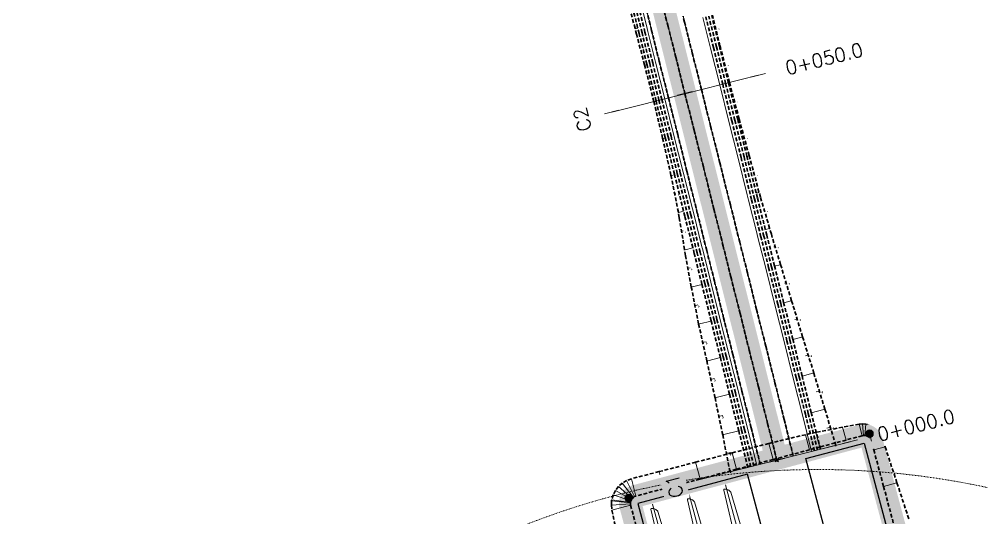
# Model space of a CAD drawing. Header units: metres. Extents: x 544752 to 548977, y 1840603 to 1844608.
# Drawn here: x 547976.1 to 548103.5, y 1840851.2 to 1840917.2 of the extents above; entities that cross this region are included whole.
import ezdxf

# ---------------------------------------------------------------- set-up
doc = ezdxf.new("R2010")
doc.units = ezdxf.units.M
doc.header["$MEASUREMENT"] = 0
for name, pattern in [('ACAD_ISO02W100', [15, 12, -3]), ('Anordnung Grundriss$0$GESTRICHELT', [0.75, 0.5, -0.25]), ('HIDDEN', [0.375, 0.25, -0.125])]:
    doc.linetypes.add(name, pattern=pattern)
doc.layers.add('C-ROAD', color=7, linetype='Continuous')
for name, color, linetype, lineweight in [('C-ROAD-CORR', 5, 'Continuous', 0), ('C-ROAD-MARK', 212, 'Continuous', 0), ('C-ROAD-SAMP', 150, 'HIDDEN', 0), ('C-ROAD-SAMP-TEXT', 11, 'Continuous', 0), ('C-ROAD-STAN', 11, 'Continuous', 0), ('C-TOPO-FEAT', 94, 'Continuous', 5), ('Line5', 5, 'Continuous', 13), ('Line7', 7, 'Continuous', 20), ('Đường', 5, 'ACAD_ISO02W100', 5)]:
    doc.layers.add(name, color=color, linetype=linetype, lineweight=lineweight)

# ---------------------------------------------------------------- blocks, each defined once
blk = doc.blocks.new('TB')
at = {"layer": 'Defpoints', "color": 5, "linetype": 'Anordnung Grundriss$0$GESTRICHELT', "lineweight": 5, "ltscale": 0.2}
blk.add_circle((-0.4, 0), 105.73, dxfattribs=at)
blk = doc.blocks.new('FREFEWRFERWF')
at = {"layer": 'Line5', "color": 5}
for p, q in [((-12.76, -0.82), (-14.44, 70.21)), ((-7.21, -0.68), (-8.89, 70.34)), ((-1.67, -0.55), (-3.35, 70.47)), ((-14.24, 0.57), (-11.33, 0.64)), ((-8.7, 0.7), (-5.79, 0.77)), ((-3.36, -0.08), (0, 0)), ((-3.16, 0.83), (-0.25, 0.9)), ((-14.45, -0.34), (-11.09, -0.26)), ((-8.91, -0.21), (-5.54, -0.13))]:
    blk.add_line(p, q, dxfattribs=at)
at = {"layer": 'Line5', "color": 5, "flags": 128}
for points in [[(-14.86, 69.09), (-14.81, 69.18), (-14.74, 69.28), (-14.67, 69.36), (-14.59, 69.44), (-14.5, 69.5), (-14.4, 69.56), (-14.3, 69.61), (-14.19, 69.65), (-14.08, 69.68)], [(-14.08, 69.68), (-14.07, 69.68), (-14.05, 69.68), (-14.03, 69.67), (-14.02, 69.67), (-14, 69.65), (-13.99, 69.64), (-13.98, 69.63), (-13.98, 69.61), (-13.98, 69.59)], [(-13.98, 69.59), (-13.51, 61.84), (-13.08, 54.08), (-12.69, 46.32), (-12.33, 38.56), (-12.01, 30.8), (-11.73, 23.04), (-11.48, 15.27), (-11.26, 7.5), (-11.09, -0.26)], [(-9.32, 69.22), (-9.27, 69.32), (-9.2, 69.41), (-9.13, 69.49), (-9.04, 69.57), (-8.95, 69.64), (-8.86, 69.69), (-8.76, 69.74), (-8.65, 69.78), (-8.54, 69.81)], [(-8.54, 69.81), (-8.52, 69.81), (-8.51, 69.81), (-8.49, 69.8), (-8.47, 69.8), (-8.46, 69.79), (-8.45, 69.77), (-8.44, 69.76), (-8.44, 69.74), (-8.43, 69.72)], [(-8.43, 69.72), (-7.97, 61.97), (-7.54, 54.21), (-7.15, 46.45), (-6.79, 38.69), (-6.47, 30.93), (-6.18, 23.17), (-5.93, 15.4), (-5.72, 7.64), (-5.54, -0.13)], [(-3.78, 69.35), (-3.72, 69.45), (-3.66, 69.54), (-3.58, 69.62), (-3.5, 69.7), (-3.41, 69.77), (-3.31, 69.83), (-3.21, 69.87), (-3.11, 69.91), (-3, 69.94)], [(-3, 69.94), (-2.98, 69.94), (-2.96, 69.94), (-2.95, 69.94), (-2.93, 69.93), (-2.92, 69.92), (-2.91, 69.9), (-2.9, 69.89), (-2.89, 69.87), (-2.89, 69.86)], [(-2.89, 69.86), (-2.43, 62.1), (-2, 54.34), (-1.6, 46.58), (-1.25, 38.82), (-0.93, 31.06), (-0.64, 23.3), (-0.39, 15.53), (-0.18, 7.77), (0, 0)], [(-14.87, 69.05), (-14.9, 62.45), (-14.95, 55.86), (-15.03, 49.26), (-15.12, 42.67), (-15.24, 36.07), (-15.39, 29.48), (-15.56, 22.88), (-15.75, 16.29), (-15.96, 9.7)], [(-14.87, 69.05), (-14.87, 69.05), (-14.87, 69.06), (-14.87, 69.06), (-14.87, 69.07), (-14.87, 69.07), (-14.87, 69.07), (-14.87, 69.08), (-14.87, 69.08), (-14.86, 69.09)], [(-9.33, 69.18), (-9.36, 62.58), (-9.41, 55.99), (-9.48, 49.39), (-9.58, 42.8), (-9.7, 36.2), (-9.85, 29.61), (-10.01, 23.01), (-10.2, 16.42), (-10.42, 9.83)], [(-9.33, 69.18), (-9.33, 69.18), (-9.33, 69.19), (-9.33, 69.19), (-9.33, 69.2), (-9.33, 69.2), (-9.33, 69.21), (-9.33, 69.21), (-9.32, 69.21), (-9.32, 69.22)], [(-3.79, 69.31), (-3.82, 62.71), (-3.87, 56.12), (-3.94, 49.52), (-4.04, 42.93), (-4.16, 36.33), (-4.3, 29.74), (-4.47, 23.14), (-4.66, 16.55), (-4.87, 9.96)], [(-3.79, 69.31), (-3.79, 69.31), (-3.79, 69.32), (-3.79, 69.32), (-3.79, 69.33), (-3.78, 69.33), (-3.78, 69.34), (-3.78, 69.34), (-3.78, 69.35), (-3.78, 69.35)], [(-15.94, 9.55), (-15.95, 9.57), (-15.95, 9.59), (-15.95, 9.6), (-15.96, 9.62), (-15.96, 9.63), (-15.96, 9.65), (-15.96, 9.67), (-15.96, 9.68), (-15.96, 9.7)], [(-15.94, 9.55), (-15.6, 8.59), (-15.3, 7.62), (-15.03, 6.63), (-14.8, 5.64), (-14.61, 4.63), (-14.46, 3.63), (-14.35, 2.61), (-14.28, 1.59), (-14.24, 0.57)], [(-15.94, 9.55), (-15.64, 8.48), (-15.38, 7.4), (-15.14, 6.31), (-14.95, 5.21), (-14.78, 4.11), (-14.65, 3), (-14.55, 1.89), (-14.48, 0.77), (-14.45, -0.34)], [(-10.4, 9.69), (-10.4, 9.7), (-10.41, 9.72), (-10.41, 9.73), (-10.41, 9.75), (-10.41, 9.76), (-10.42, 9.78), (-10.42, 9.8), (-10.42, 9.81), (-10.42, 9.83)], [(-10.4, 9.69), (-10.06, 8.72), (-9.75, 7.75), (-9.49, 6.76), (-9.26, 5.77), (-9.07, 4.77), (-8.92, 3.76), (-8.81, 2.74), (-8.73, 1.72), (-8.7, 0.7)], [(-10.4, 9.69), (-10.1, 8.61), (-9.83, 7.53), (-9.6, 6.44), (-9.4, 5.34), (-9.24, 4.24), (-9.1, 3.13), (-9, 2.02), (-8.94, 0.9), (-8.91, -0.21)], [(-4.86, 9.82), (-4.86, 9.83), (-4.86, 9.85), (-4.87, 9.86), (-4.87, 9.88), (-4.87, 9.9), (-4.87, 9.91), (-4.87, 9.93), (-4.87, 9.94), (-4.87, 9.96)], [(-4.86, 9.82), (-4.51, 8.85), (-4.21, 7.88), (-3.94, 6.89), (-3.72, 5.9), (-3.53, 4.9), (-3.38, 3.89), (-3.26, 2.87), (-3.19, 1.85), (-3.16, 0.83)], [(-4.86, 9.82), (-4.56, 8.74), (-4.29, 7.66), (-4.06, 6.57), (-3.86, 5.47), (-3.69, 4.37), (-3.56, 3.26), (-3.46, 2.15), (-3.39, 1.04), (-3.36, -0.08)]]:
    blk.add_lwpolyline(points, dxfattribs=at)
at = {"layer": 'Line7', "color": 7}
for p, q in [((-15.96, 9.63), (-15.96, 9.63)), ((-15.96, 9.63), (-15.96, 9.63)), ((-15.96, 9.63), (-15.96, 9.63)), ((-11.32, 9.73), (-11.32, 9.73)), ((-11.32, 9.73), (-11.32, 9.73)), ((-11.32, 9.73), (-11.32, 9.73)), ((-10.41, 9.76), (-10.41, 9.76)), ((-10.41, 9.76), (-10.41, 9.76)), ((-10.41, 9.76), (-10.41, 9.76)), ((-5.78, 9.87), (-5.78, 9.87)), ((-5.78, 9.87), (-5.78, 9.87)), ((-5.78, 9.87), (-5.78, 9.87)), ((-4.87, 9.89), (-4.87, 9.89)), ((-4.87, 9.89), (-4.87, 9.89)), ((-4.87, 9.89), (-4.87, 9.89)), ((-0.24, 10), (-0.24, 10)), ((-0.24, 10), (-0.24, 10)), ((-0.24, 10), (-0.24, 10))]:
    blk.add_line(p, q, dxfattribs=at)
blk = doc.blocks.new('RFEWF34RF')
blk.add_lwpolyline([(467558.37, 1441381.47), (467628.37, 1441381.47), (467628.37, 1441366.47), (467558.37, 1441366.47)], close=True)
at = {"xscale": 0.9, "yscale": 0.9714285714285716, "zscale": 0.9714285714285716, "rotation": 268.6444939923905}
blk.add_blockref('FREFEWRFERWF', (467559.27, 1441366.93), dxfattribs=at)
blk = doc.blocks.new('GFERFERF')
blk.add_lwpolyline([(467513.37, 1441358.47), (467628.37, 1441358.47), (467628.37, 1441366.47), (467513.37, 1441366.47)], close=True)
blk = doc.blocks.new('VƯERFEWRFER')
blk.add_lwpolyline([(467558.37, 1441403.47), (467513.37, 1441403.47), (467513.37, 1441358.47), (467558.37, 1441358.47)], close=True)
blk = doc.blocks.new('fcwdăed')
at = {"xscale": -1, "rotation": 19.89216182940478}
for name, p in [('GFERFERF', (1396356.81, 242240.54, -3.32)), ('VƯERFEWRFER', (1396369.4, 242205.74, -3.32)), ('RFEWF34RF', (1396367.36, 242211.39, -3.32))]:
    blk.add_blockref(name, p, dxfattribs=at)
blk = doc.blocks.new('STA')
blk.add_circle((0, 0), 0.036)
blk = doc.blocks.new('PI')
h = blk.add_hatch(color=256)
h.dxf.hatch_style = 1
h.paths.add_polyline_path([(0.011, 0, 1), (-0.011, 0, 1)])
at = {"xscale": 0.3048, "yscale": 0.3048, "zscale": 0.3048}
blk.add_blockref('STA', (0, 0), dxfattribs=at)

msp = doc.modelspace()

# ---------------------------------------------------------------- linework, layer by layer
at = {"layer": 'C-ROAD', "color": 3, "linetype": 'Continuous', "lineweight": 13}
for p, q in [((548057.71, 1840854.07), (548056.74, 1840853.82)), ((548056.74, 1840853.82), (548057, 1840852.85))]:
    msp.add_line(p, q, dxfattribs=at)
at = {"layer": 'C-ROAD', "color": 1, "linetype": 'ACAD_ISO02W100', "lineweight": -3, "ltscale": 0.1, "const_width": 3, "flags": 128}
msp.add_lwpolyline([(548057.71, 1840854.07, 0.414211), (548057, 1840852.85)], format="xyb", dxfattribs=at)
at = {"layer": 'C-ROAD-CORR', "color": 160, "linetype": 'Continuous'}
for p, q in [((548057.59, 1840915.93, 501.07), (548057.6, 1840915.9, 501.07)), ((548057.6, 1840915.93, 501.07), (548057.61, 1840915.91, 501.07)), ((548057.61, 1840915.93, 501.06), (548057.61, 1840915.91, 501.06)), ((548057.61, 1840915.92, 501.05), (548057.61, 1840915.92, 501.05)), ((548057.62, 1840915.92, 501.05), (548057.94, 1840916, 500.71)), ((548068.24, 1840916.02, 500.86), (548068.22, 1840916.01, 500.84)), ((548068.84, 1840913.59, 500.98), (548068.76, 1840913.57, 500.9)), ((548068.84, 1840913.59, 500.98), (548068.84, 1840913.6, 500.98)), ((548068.84, 1840913.59, 500.98), (548068.84, 1840913.6, 500.98)), ((548068.84, 1840913.59, 500.98), (548068.84, 1840913.59, 500.98)), ((548068.84, 1840913.59, 500.98), (548068.84, 1840913.59, 500.98)), ((548058.25, 1840913.5, 501.16), (548058.31, 1840913.52, 501.1)), ((548058.86, 1840911.09, 501.28), (548058.87, 1840911.07, 501.28)), ((548058.87, 1840911.09, 501.27), (548058.87, 1840911.07, 501.27)), ((548058.87, 1840911.09, 501.28), (548058.87, 1840911.07, 501.28)), ((548058.88, 1840911.08, 501.26), (548059.16, 1840911.15, 500.98)), ((548058.88, 1840911.09, 501.27), (548058.88, 1840911.08, 501.27)), ((548069.46, 1840911.17, 501.1), (548069.44, 1840911.17, 501.08)), ((548059.49, 1840908.66, 501.36), (548059.54, 1840908.67, 501.31)), ((548070.08, 1840908.75, 501.21), (548069.97, 1840908.72, 501.1)), ((548070.08, 1840908.75, 501.21), (548070.08, 1840908.75, 501.21)), ((548070.08, 1840908.75, 501.21), (548070.08, 1840908.75, 501.21)), ((548070.09, 1840908.75, 501.22), (548070.08, 1840908.75, 501.22)), ((548070.09, 1840908.75, 501.22), (548070.09, 1840908.75, 501.22)), ((548060.08, 1840906.24, 501.48), (548060.09, 1840906.22, 501.48)), ((548060.09, 1840906.24, 501.47), (548060.1, 1840906.23, 501.47)), ((548060.09, 1840906.24, 501.48), (548060.09, 1840906.22, 501.48)), ((548060.1, 1840906.23, 501.46), (548060.37, 1840906.3, 501.18)), ((548060.1, 1840906.24, 501.47), (548060.1, 1840906.23, 501.47)), ((548070.72, 1840906.33, 501.32), (548070.7, 1840906.33, 501.3)), ((548060.69, 1840903.8, 501.56), (548060.74, 1840903.82, 501.5)), ((548071.37, 1840903.92, 501.44), (548071.19, 1840903.87, 501.25)), ((548071.37, 1840903.92, 501.44), (548071.37, 1840903.92, 501.44)), ((548071.38, 1840903.91, 501.44), (548071.37, 1840903.92, 501.44)), ((548071.38, 1840903.91, 501.44), (548071.38, 1840903.93, 501.44)), ((548071.38, 1840903.91, 501.45), (548071.38, 1840903.93, 501.45)), ((548061.25, 1840901.38, 501.68), (548061.26, 1840901.36, 501.68)), ((548061.25, 1840901.38, 501.68), (548061.25, 1840901.35, 501.68)), ((548061.26, 1840901.38, 501.67), (548061.27, 1840901.37, 501.67)), ((548061.26, 1840901.38, 501.67), (548061.26, 1840901.36, 501.67)), ((548061.27, 1840901.37, 501.66), (548061.59, 1840901.45, 501.33)), ((548072.02, 1840901.5, 501.53), (548071.98, 1840901.49, 501.48)), ((548061.83, 1840898.94, 501.76), (548061.9, 1840898.95, 501.69)), ((548072.68, 1840899.09, 501.62), (548072.41, 1840899.02, 501.35)), ((548072.68, 1840899.09, 501.63), (548072.68, 1840899.1, 501.63)), ((548072.69, 1840899.09, 501.63), (548072.68, 1840899.1, 501.63)), ((548072.7, 1840899.08, 501.64), (548072.69, 1840899.11, 501.64)), ((548072.69, 1840899.09, 501.63), (548072.69, 1840899.1, 501.63)), ((548062.36, 1840896.51, 501.88), (548062.37, 1840896.48, 501.88)), ((548062.36, 1840896.51, 501.89), (548062.37, 1840896.47, 501.89)), ((548062.37, 1840896.51, 501.87), (548062.38, 1840896.49, 501.87)), ((548062.38, 1840896.5, 501.87), (548062.38, 1840896.49, 501.87)), ((548062.39, 1840896.5, 501.86), (548062.81, 1840896.6, 501.43)), ((548073.32, 1840896.68, 501.68), (548073.26, 1840896.66, 501.62)), ((548062.88, 1840894.05, 501.99), (548062.99, 1840894.08, 501.89)), ((548073.97, 1840894.26, 501.74), (548073.62, 1840894.17, 501.38)), ((548073.99, 1840894.25, 501.76), (548073.98, 1840894.28, 501.76)), ((548073.98, 1840894.26, 501.75), (548073.98, 1840894.27, 501.75)), ((548073.98, 1840894.26, 501.75), (548073.98, 1840894.27, 501.75)), ((548074, 1840894.25, 501.76), (548073.99, 1840894.28, 501.76)), ((548063.33, 1840891.62, 502.17), (548063.35, 1840891.56, 502.17)), ((548063.34, 1840891.61, 502.16), (548063.35, 1840891.57, 502.16)), ((548063.35, 1840891.61, 502.15), (548063.36, 1840891.58, 502.15)), ((548063.37, 1840891.6, 502.14), (548063.37, 1840891.59, 502.14)), ((548063.38, 1840891.6, 502.13), (548064.02, 1840891.76, 501.46)), ((548074.67, 1840891.86, 501.82), (548074.58, 1840891.84, 501.74)), ((548075.37, 1840889.46, 501.91), (548074.84, 1840889.33, 501.36)), ((548075.39, 1840889.45, 501.93), (548075.38, 1840889.48, 501.93)), ((548075.38, 1840889.46, 501.92), (548075.38, 1840889.47, 501.92)), ((548075.4, 1840889.45, 501.93), (548075.39, 1840889.49, 501.93)), ((548075.41, 1840889.45, 501.94), (548075.4, 1840889.49, 501.94)), ((548063.8, 1840889.14, 502.3), (548063.96, 1840889.18, 502.14)), ((548064.23, 1840886.67, 502.48), (548065.23, 1840886.93, 501.44)), ((548076.09, 1840887.07, 501.99), (548075.96, 1840887.04, 501.87)), ((548064.15, 1840886.7, 502.54), (548064.18, 1840886.61, 502.54)), ((548064.17, 1840886.7, 502.53), (548064.19, 1840886.63, 502.53)), ((548064.19, 1840886.69, 502.51), (548064.2, 1840886.64, 502.51)), ((548064.21, 1840886.68, 502.5), (548064.21, 1840886.66, 502.5)), ((548064.67, 1840884.22, 502.62), (548064.9, 1840884.27, 502.39)), ((548076.8, 1840884.67, 502.08), (548076.05, 1840884.48, 501.3)), ((548076.82, 1840884.67, 502.09), (548076.81, 1840884.68, 502.09)), ((548076.83, 1840884.66, 502.1), (548076.82, 1840884.7, 502.1)), ((548076.85, 1840884.66, 502.11), (548076.83, 1840884.71, 502.11)), ((548076.86, 1840884.65, 502.13), (548076.84, 1840884.72, 502.13)), ((548065.04, 1840881.8, 502.82), (548065.07, 1840881.68, 502.82)), ((548065.06, 1840881.79, 502.8), (548065.08, 1840881.7, 502.8)), ((548065.08, 1840881.78, 502.78), (548065.1, 1840881.72, 502.78)), ((548065.11, 1840881.77, 502.76), (548065.12, 1840881.74, 502.76)), ((548065.13, 1840881.76, 502.74), (548066.45, 1840882.09, 501.38)), ((548077.52, 1840882.28, 502.16), (548077.36, 1840882.24, 501.99)), ((548065.63, 1840879.31, 502.83), (548065.9, 1840879.38, 502.54)), ((548078.24, 1840879.89, 502.25), (548077.27, 1840879.64, 501.25)), ((548078.26, 1840879.88, 502.27), (548078.26, 1840879.9, 502.27)), ((548078.28, 1840879.87, 502.28), (548078.27, 1840879.92, 502.28)), ((548078.3, 1840879.86, 502.3), (548078.28, 1840879.93, 502.3)), ((548078.31, 1840879.86, 502.31), (548078.29, 1840879.95, 502.31)), ((548066.01, 1840876.91, 503.01), (548066.05, 1840876.76, 503.01)), ((548066.04, 1840876.89, 502.99), (548066.06, 1840876.79, 502.99)), ((548066.07, 1840876.88, 502.96), (548066.08, 1840876.81, 502.96)), ((548066.09, 1840876.87, 502.94), (548066.1, 1840876.84, 502.94)), ((548066.12, 1840876.86, 502.91), (548067.66, 1840877.24, 501.33)), ((548078.96, 1840877.49, 502.34), (548078.75, 1840877.44, 502.12)), ((548066.67, 1840874.42, 502.95), (548066.98, 1840874.5, 502.63)), ((548079.68, 1840875.1, 502.42), (548078.48, 1840874.8, 501.19)), ((548079.7, 1840875.09, 502.44), (548079.7, 1840875.12, 502.44)), ((548079.72, 1840875.08, 502.46), (548079.71, 1840875.13, 502.46)), ((548079.75, 1840875.07, 502.48), (548079.73, 1840875.15, 502.48)), ((548079.77, 1840875.06, 502.5), (548079.74, 1840875.17, 502.5)), ((548067.1, 1840872.03, 503.08), (548067.14, 1840871.88, 503.08)), ((548067.13, 1840872.02, 503.06), (548067.16, 1840871.9, 503.06)), ((548067.16, 1840872.01, 503.03), (548067.18, 1840871.93, 503.03)), ((548067.19, 1840871.99, 503.01), (548067.2, 1840871.96, 503.01)), ((548067.22, 1840871.98, 502.98), (548068.88, 1840872.4, 501.27)), ((548080.41, 1840872.71, 502.52), (548080.16, 1840872.64, 502.26)), ((548081.14, 1840870.32, 502.62), (548079.7, 1840869.95, 501.13)), ((548081.17, 1840870.31, 502.64), (548081.16, 1840870.34, 502.64)), ((548081.19, 1840870.29, 502.66), (548081.17, 1840870.36, 502.66)), ((548081.22, 1840870.28, 502.69), (548081.19, 1840870.38, 502.69)), ((548081.24, 1840870.27, 502.71), (548081.21, 1840870.4, 502.71)), ((548067.76, 1840869.54, 503.01), (548068.1, 1840869.62, 502.67)), ((548081.87, 1840867.92, 502.71), (548081.57, 1840867.85, 502.4)), ((548068.18, 1840867.16, 503.16), (548068.22, 1840866.99, 503.16)), ((548068.21, 1840867.14, 503.13), (548068.24, 1840867.02, 503.13)), ((548068.25, 1840867.13, 503.11), (548068.27, 1840867.05, 503.11)), ((548068.28, 1840867.12, 503.08), (548068.29, 1840867.07, 503.08)), ((548068.31, 1840867.1, 503.05), (548070.09, 1840867.55, 501.21)), ((548082.59, 1840865.53, 502.81), (548080.91, 1840865.11, 501.07)), ((548082.63, 1840865.52, 502.83), (548082.62, 1840865.56, 502.83)), ((548082.66, 1840865.51, 502.86), (548082.64, 1840865.58, 502.86)), ((548082.69, 1840865.5, 502.89), (548082.66, 1840865.61, 502.89)), ((548082.72, 1840865.48, 502.91), (548082.68, 1840865.64, 502.91)), ((548068.82, 1840864.66, 503.12), (548069.19, 1840864.75, 502.74)), ((548069.34, 1840862.21, 503.18), (548071.31, 1840862.7, 501.15)), ((548083.31, 1840863.14, 502.89), (548082.97, 1840863.05, 502.54)), ((548085.52, 1840861.49, 501.19), (548085.07, 1840863.18, 502.94)), ((548085.52, 1840861.49, 501.19), (548085.07, 1840863.18, 502.94)), ((548085.52, 1840861.49, 501.19), (548085.07, 1840863.18, 502.94)), ((548085.52, 1840861.49, 501.19), (548085.07, 1840863.18, 502.94)), ((548087.66, 1840862.06, 501.19), (548087.26, 1840863.58, 502.76)), ((548087.66, 1840862.06, 501.19), (548087.26, 1840863.58, 502.76)), ((548087.66, 1840862.06, 501.19), (548087.26, 1840863.58, 502.76)), ((548087.66, 1840862.06, 501.19), (548087.26, 1840863.58, 502.76)), ((548087.83, 1840862.09, 501.19), (548087.7, 1840863.62, 502.72)), ((548087.83, 1840862.09, 501.19), (548087.7, 1840863.62, 502.72)), ((548087.83, 1840862.09, 501.19), (548087.7, 1840863.62, 502.72)), ((548087.83, 1840862.09, 501.19), (548087.7, 1840863.62, 502.72)), ((548088.01, 1840862.09, 501.19), (548088.14, 1840863.59, 502.7)), ((548088.01, 1840862.09, 501.19), (548088.14, 1840863.59, 502.7)), ((548088.01, 1840862.09, 501.19), (548088.14, 1840863.59, 502.7)), ((548088.01, 1840862.09, 501.19), (548088.14, 1840863.59, 502.7)), ((548088.18, 1840862.06, 501.18), (548088.57, 1840863.5, 502.67)), ((548088.18, 1840862.06, 501.18), (548088.57, 1840863.5, 502.67)), ((548088.18, 1840862.06, 501.18), (548088.57, 1840863.5, 502.67)), ((548088.18, 1840862.06, 501.18), (548088.57, 1840863.5, 502.67)), ((548088.34, 1840862, 501.18), (548088.97, 1840863.33, 502.66)), ((548088.34, 1840862, 501.18), (548088.97, 1840863.33, 502.66)), ((548088.34, 1840862, 501.18), (548088.97, 1840863.33, 502.66)), ((548088.34, 1840862, 501.18), (548088.97, 1840863.33, 502.66)), ((548088.42, 1840861.96, 501.18), (548089.16, 1840863.23, 502.65)), ((548088.42, 1840861.96, 501.18), (548089.16, 1840863.23, 502.65)), ((548088.42, 1840861.96, 501.18), (548089.16, 1840863.23, 502.65)), ((548088.42, 1840861.96, 501.18), (548089.16, 1840863.23, 502.65)), ((548088.5, 1840861.91, 501.18), (548089.34, 1840863.11, 502.64)), ((548088.5, 1840861.91, 501.18), (548089.34, 1840863.11, 502.64)), ((548088.5, 1840861.91, 501.18), (548089.34, 1840863.11, 502.64)), ((548088.5, 1840861.91, 501.18), (548089.34, 1840863.11, 502.64)), ((548088.63, 1840861.8, 501.18), (548089.66, 1840862.83, 502.64)), ((548088.63, 1840861.8, 501.18), (548089.66, 1840862.83, 502.64)), ((548088.63, 1840861.8, 501.18), (548089.66, 1840862.83, 502.64)), ((548088.63, 1840861.8, 501.18), (548089.66, 1840862.83, 502.64)), ((548069.2, 1840862.27, 503.31), (548069.24, 1840862.09, 503.31)), ((548069.23, 1840862.25, 503.28), (548069.27, 1840862.12, 503.28)), ((548069.27, 1840862.24, 503.25), (548069.29, 1840862.15, 503.25)), ((548069.3, 1840862.22, 503.22), (548069.31, 1840862.18, 503.22)), ((548080.69, 1840860.2, 501.19), (548080.16, 1840862.2, 503.26)), ((548080.69, 1840860.2, 501.19), (548080.16, 1840862.2, 503.26)), ((548080.69, 1840860.2, 501.19), (548080.16, 1840862.2, 503.26)), ((548080.69, 1840860.2, 501.19), (548080.16, 1840862.2, 503.26)), ((548082.03, 1840860.56, 501.19), (548081.51, 1840862.5, 503.2)), ((548082.03, 1840860.56, 501.19), (548081.51, 1840862.5, 503.2)), ((548082.03, 1840860.56, 501.19), (548081.51, 1840862.5, 503.2)), ((548082.03, 1840860.56, 501.19), (548081.51, 1840862.5, 503.2)), ((548088.74, 1840861.67, 501.17), (548089.94, 1840862.51, 502.64)), ((548088.74, 1840861.67, 501.17), (548089.94, 1840862.51, 502.64)), ((548088.74, 1840861.67, 501.17), (548089.94, 1840862.51, 502.64)), ((548088.74, 1840861.67, 501.17), (548089.94, 1840862.51, 502.64)), ((548088.83, 1840861.52, 501.17), (548090.17, 1840862.14, 502.65)), ((548088.83, 1840861.52, 501.17), (548090.17, 1840862.14, 502.65)), ((548088.83, 1840861.52, 501.17), (548090.17, 1840862.14, 502.65)), ((548088.83, 1840861.52, 501.17), (548090.17, 1840862.14, 502.65)), ((548088.89, 1840861.35, 501.17), (548090.33, 1840861.74, 502.66)), ((548088.89, 1840861.35, 501.17), (548090.33, 1840861.74, 502.66)), ((548088.89, 1840861.35, 501.17), (548090.33, 1840861.74, 502.66)), ((548088.89, 1840861.35, 501.17), (548090.33, 1840861.74, 502.66)), ((548075.86, 1840858.91, 501.19), (548075.29, 1840861.04, 503.39)), ((548075.86, 1840858.91, 501.19), (548075.29, 1840861.04, 503.39)), ((548075.86, 1840858.91, 501.19), (548075.29, 1840861.04, 503.39)), ((548075.86, 1840858.91, 501.19), (548075.29, 1840861.04, 503.39)), ((548084.03, 1840860.75, 502.98), (548082.13, 1840860.27, 501.01)), ((548084.07, 1840860.73, 503.01), (548084.05, 1840860.77, 503.01)), ((548084.1, 1840860.72, 503.04), (548084.08, 1840860.8, 503.04)), ((548084.13, 1840860.7, 503.07), (548084.1, 1840860.83, 503.07)), ((548084.17, 1840860.69, 503.1), (548084.13, 1840860.86, 503.1)), ((548089.2, 1840860.18, 501.14), (548090.7, 1840860.58, 502.7)), ((548089.2, 1840860.18, 501.14), (548090.7, 1840860.58, 502.7)), ((548089.2, 1840860.18, 501.14), (548090.7, 1840860.58, 502.7)), ((548089.2, 1840860.18, 501.14), (548090.7, 1840860.58, 502.7)), ((548069.83, 1840859.76, 503.27), (548070.24, 1840859.86, 502.86)), ((548071.03, 1840857.62, 501.19), (548070.45, 1840859.79, 503.43)), ((548071.03, 1840857.62, 501.19), (548070.45, 1840859.79, 503.43)), ((548071.03, 1840857.62, 501.19), (548070.45, 1840859.79, 503.43)), ((548071.03, 1840857.62, 501.19), (548070.45, 1840859.79, 503.43)), ((548066.2, 1840856.34, 501.19), (548065.61, 1840858.55, 503.48)), ((548066.2, 1840856.34, 501.19), (548065.61, 1840858.55, 503.48)), ((548066.2, 1840856.34, 501.19), (548065.61, 1840858.55, 503.48)), ((548066.2, 1840856.34, 501.19), (548065.61, 1840858.55, 503.48)), ((548070.33, 1840857.31, 503.36), (548072.52, 1840857.86, 501.09)), ((548057.71, 1840854.07, 501.19), (548057.1, 1840856.37, 503.56)), ((548057.71, 1840854.07, 501.19), (548057.1, 1840856.37, 503.56)), ((548057.71, 1840854.07, 501.19), (548057.1, 1840856.37, 503.56)), ((548057.71, 1840854.07, 501.19), (548057.1, 1840856.37, 503.56)), ((548061.36, 1840855.05, 501.19), (548060.76, 1840857.31, 503.53)), ((548061.36, 1840855.05, 501.19), (548060.76, 1840857.31, 503.53)), ((548061.36, 1840855.05, 501.19), (548060.76, 1840857.31, 503.53)), ((548061.36, 1840855.05, 501.19), (548060.76, 1840857.31, 503.53)), ((548070.17, 1840857.38, 503.5), (548070.22, 1840857.17, 503.5)), ((548070.21, 1840857.36, 503.46), (548070.25, 1840857.21, 503.46)), ((548070.25, 1840857.34, 503.43), (548070.27, 1840857.24, 503.43)), ((548070.29, 1840857.33, 503.39), (548070.3, 1840857.28, 503.39)), ((548057.22, 1840853.77, 501.18), (548055.4, 1840855.36, 503.6)), ((548057.22, 1840853.77, 501.18), (548055.4, 1840855.36, 503.6)), ((548057.22, 1840853.77, 501.18), (548055.4, 1840855.36, 503.6)), ((548057.22, 1840853.77, 501.18), (548055.4, 1840855.36, 503.6)), ((548057.36, 1840853.9, 501.19), (548055.9, 1840855.8, 503.58)), ((548057.36, 1840853.9, 501.19), (548055.9, 1840855.8, 503.58)), ((548057.36, 1840853.9, 501.19), (548055.9, 1840855.8, 503.58)), ((548057.36, 1840853.9, 501.19), (548055.9, 1840855.8, 503.58)), ((548057.53, 1840854, 501.19), (548056.47, 1840856.14, 503.57)), ((548057.53, 1840854, 501.19), (548056.47, 1840856.14, 503.57)), ((548057.53, 1840854, 501.19), (548056.47, 1840856.14, 503.57)), ((548057.53, 1840854, 501.19), (548056.47, 1840856.14, 503.57)), ((548090.49, 1840855.35, 501.04), (548092.26, 1840855.82, 502.88)), ((548090.49, 1840855.35, 501.04), (548092.26, 1840855.82, 502.88)), ((548090.49, 1840855.35, 501.04), (548092.26, 1840855.82, 502.88)), ((548090.49, 1840855.35, 501.04), (548092.26, 1840855.82, 502.88)), ((548057.02, 1840853.43, 501.18), (548054.69, 1840854.23, 503.64)), ((548057.02, 1840853.43, 501.18), (548054.69, 1840854.23, 503.64)), ((548057.02, 1840853.43, 501.18), (548054.69, 1840854.23, 503.64)), ((548057.02, 1840853.43, 501.18), (548054.69, 1840854.23, 503.64)), ((548057.1, 1840853.61, 501.18), (548054.99, 1840854.83, 503.62)), ((548057.1, 1840853.61, 501.18), (548054.99, 1840854.83, 503.62)), ((548057.1, 1840853.61, 501.18), (548054.99, 1840854.83, 503.62)), ((548057.1, 1840853.61, 501.18), (548054.99, 1840854.83, 503.62)), ((548056.97, 1840853.04, 501.17), (548054.45, 1840852.88, 503.7)), ((548056.97, 1840853.04, 501.17), (548054.45, 1840852.88, 503.7)), ((548056.97, 1840853.04, 501.17), (548054.45, 1840852.88, 503.7)), ((548056.97, 1840853.04, 501.17), (548054.45, 1840852.88, 503.7)), ((548056.97, 1840853.2, 501.17), (548054.48, 1840853.43, 503.67)), ((548056.97, 1840853.2, 501.17), (548054.48, 1840853.43, 503.67)), ((548056.97, 1840853.2, 501.17), (548054.48, 1840853.43, 503.67)), ((548056.97, 1840853.2, 501.17), (548054.48, 1840853.43, 503.67)), ((548056.98, 1840853.24, 501.17), (548054.5, 1840853.57, 503.67)), ((548056.98, 1840853.24, 501.17), (548054.5, 1840853.57, 503.67)), ((548056.98, 1840853.24, 501.17), (548054.5, 1840853.57, 503.67)), ((548056.98, 1840853.24, 501.17), (548054.5, 1840853.57, 503.67)), ((548057, 1840852.85, 501.17), (548054.53, 1840852.19, 503.72)), ((548057, 1840852.85, 501.17), (548054.53, 1840852.19, 503.72)), ((548057, 1840852.85, 501.17), (548054.53, 1840852.19, 503.72)), ((548057, 1840852.85, 501.17), (548054.53, 1840852.19, 503.72))]:
    msp.add_line(p, q, dxfattribs=at)
at = {"layer": 'C-ROAD-CORR', "color": 5, "linetype": 'Anordnung Grundriss$0$GESTRICHELT', "lineweight": 30, "extrusion": (-0.685868, -0.172005, 0.707107), "const_width": 0.1}
for points, elevation in [([(-1652302.07, 692903.25), (-1652302.07, 692903.24), (-1652302.06, 692903.25)], -692194.92), ([(-1652297.08, 692903.41), (-1652297.07, 692903.4), (-1652297.07, 692903.41)], -692194.75), ([(-1652292.09, 692903.62), (-1652292.07, 692903.6), (-1652292.06, 692903.62)], -692194.62), ([(-1652287.09, 692903.84), (-1652287.07, 692903.81), (-1652287.05, 692903.84)], -692194.54), ([(-1652282.1, 692904.01), (-1652282.07, 692903.98), (-1652282.05, 692904.01)], -692194.5), ([(-1652277.11, 692904.23), (-1652277.07, 692904.18), (-1652277.04, 692904.23)], -692194.49), ([(-1652272.13, 692904.52), (-1652272.08, 692904.44), (-1652272.03, 692904.52)], -692194.52), ([(-1652267.16, 692904.82), (-1652267.09, 692904.73), (-1652267.01, 692904.82)], -692194.56), ([(-1652262.18, 692905.13), (-1652262.09, 692905.01), (-1652262, 692905.13)], -692194.6), ([(-1652257.21, 692905.46), (-1652257.1, 692905.31), (-1652256.99, 692905.46)], -692194.64), ([(-1652252.24, 692905.8), (-1652252.11, 692905.62), (-1652251.98, 692905.8)], -692194.68), ([(-1652247.26, 692906.12), (-1652247.11, 692905.92), (-1652246.96, 692906.12)], -692194.72)]:
    msp.add_lwpolyline(points, dxfattribs=dict(at, elevation=elevation))
at = {"layer": 'C-ROAD-CORR', "color": 5, "linetype": 'Anordnung Grundriss$0$GESTRICHELT', "lineweight": 30, "extrusion": (-0.685868, -0.172005, -0.707107), "const_width": 0.1}
for points, elevation in [([(-1652302.03, -692187.38), (-1652302.06, -692187.42), (-1652302.08, -692187.38)], -692896.17), ([(-1652297.04, -692187.26), (-1652297.06, -692187.29), (-1652297.08, -692187.26)], -692896.33), ([(-1652292.03, -692187.11), (-1652292.06, -692187.14), (-1652292.08, -692187.11)], -692896.46), ([(-1652287.03, -692186.9), (-1652287.06, -692186.94), (-1652287.09, -692186.9)], -692896.54), ([(-1652282.02, -692186.61), (-1652282.06, -692186.66), (-1652282.11, -692186.61)], -692896.59), ([(-1652277.01, -692186.14), (-1652277.08, -692186.23), (-1652277.14, -692186.14)], -692896.59), ([(-1652271.99, -692185.63), (-1652272.09, -692185.76), (-1652272.19, -692185.63)], -692896.57), ([(-1652266.98, -692185.26), (-1652267.1, -692185.42), (-1652267.22, -692185.26)], -692896.52), ([(-1652261.97, -692185.03), (-1652262.1, -692185.21), (-1652262.24, -692185.03)], -692896.48), ([(-1652256.96, -692184.88), (-1652257.1, -692185.07), (-1652257.25, -692184.88)], -692896.44), ([(-1652251.95, -692184.68), (-1652252.11, -692184.89), (-1652252.26, -692184.68)], -692896.4), ([(-1652246.94, -692184.4), (-1652247.11, -692184.63), (-1652247.29, -692184.4)], -692896.36)]:
    msp.add_lwpolyline(points, dxfattribs=dict(at, elevation=elevation))
at = {"layer": 'C-ROAD-CORR', "color": 5, "linetype": 'Anordnung Grundriss$0$GESTRICHELT', "lineweight": 30}
msp.add_polyline3d([(548074.17, 1840858.27, 501.11), (548072.96, 1840863.12, 501.17), (548071.74, 1840867.97, 501.23), (548070.52, 1840872.82, 501.29), (548069.31, 1840877.67, 501.35), (548068.09, 1840882.52, 501.4), (548067.07, 1840886.59, 501.45), (548066.88, 1840887.37, 501.46), (548065.83, 1840891.53, 501.48), (548065.66, 1840892.22, 501.48), (548064.44, 1840897.07, 501.44), (548063.23, 1840901.92, 501.35), (548062.01, 1840906.77, 501.2), (548060.79, 1840911.62, 500.99), (548059.77, 1840915.68, 500.78), (548059.58, 1840916.47, 500.73), (548058.36, 1840921.32, 500.45)], dxfattribs=at)
at = {"layer": 'C-ROAD-CORR', "color": 160, "linetype": 'Anordnung Grundriss$0$GESTRICHELT', "lineweight": 30}
msp.add_polyline3d([(548074.17, 1840858.27, 500.96), (548072.96, 1840863.12, 501.02), (548071.74, 1840867.97, 501.08), (548070.52, 1840872.82, 501.14), (548069.31, 1840877.67, 501.2), (548068.09, 1840882.52, 501.25), (548067.07, 1840886.59, 501.3), (548066.88, 1840887.37, 501.31), (548065.83, 1840891.53, 501.33), (548065.66, 1840892.22, 501.33), (548064.44, 1840897.07, 501.29), (548063.23, 1840901.92, 501.2), (548062.01, 1840906.77, 501.05), (548060.79, 1840911.62, 500.84), (548059.77, 1840915.68, 500.63), (548059.58, 1840916.47, 500.58), (548058.36, 1840921.32, 500.3)], dxfattribs=at)
at = {"layer": 'C-ROAD-CORR', "color": 11, "linetype": 'Anordnung Grundriss$0$GESTRICHELT', "lineweight": 30}
for points in [[(548093.83, 1840851.07, 503.07), (548092.26, 1840855.82, 502.88), (548090.7, 1840860.58, 502.7), (548090.33, 1840861.74, 502.66), (548090.17, 1840862.14, 502.65), (548089.94, 1840862.51, 502.64), (548089.66, 1840862.83, 502.64), (548089.34, 1840863.11, 502.64), (548089.16, 1840863.23, 502.65), (548088.97, 1840863.33, 502.66), (548088.57, 1840863.5, 502.67), (548088.14, 1840863.59, 502.7), (548087.7, 1840863.62, 502.72), (548087.26, 1840863.58, 502.76), (548085.07, 1840863.18, 502.94), (548081.51, 1840862.5, 503.2), (548080.16, 1840862.2, 503.26), (548075.29, 1840861.04, 503.39), (548070.45, 1840859.79, 503.43), (548065.61, 1840858.55, 503.48), (548060.76, 1840857.31, 503.53), (548057.1, 1840856.37, 503.56), (548056.47, 1840856.14, 503.57), (548055.9, 1840855.8, 503.58), (548055.4, 1840855.36, 503.6), (548054.99, 1840854.83, 503.62), (548054.69, 1840854.23, 503.64), (548054.5, 1840853.57, 503.67), (548054.48, 1840853.43, 503.67), (548054.45, 1840852.88, 503.7), (548054.53, 1840852.19, 503.72), (548055.47, 1840847.63, 503.9)], [(548091.78, 1840850.52, 500.94), (548090.49, 1840855.35, 501.04), (548089.2, 1840860.18, 501.14), (548088.89, 1840861.35, 501.17), (548088.83, 1840861.52, 501.17), (548088.74, 1840861.67, 501.17), (548088.63, 1840861.8, 501.18), (548088.5, 1840861.91, 501.18), (548088.42, 1840861.96, 501.18), (548088.34, 1840862, 501.18), (548088.18, 1840862.06, 501.18), (548088.01, 1840862.09, 501.19), (548087.83, 1840862.09, 501.19), (548087.66, 1840862.06, 501.19), (548085.52, 1840861.49, 501.19), (548082.03, 1840860.56, 501.19), (548080.69, 1840860.2, 501.19), (548075.86, 1840858.91, 501.19), (548071.03, 1840857.62, 501.19), (548066.2, 1840856.34, 501.19), (548061.36, 1840855.05, 501.19), (548057.71, 1840854.07, 501.19), (548057.53, 1840854, 501.19), (548057.36, 1840853.9, 501.19), (548057.22, 1840853.77, 501.18), (548057.1, 1840853.61, 501.18), (548057.02, 1840853.43, 501.18), (548056.98, 1840853.24, 501.17), (548056.97, 1840853.2, 501.17), (548056.97, 1840853.04, 501.17), (548057, 1840852.85, 501.17), (548058.2, 1840848.36, 501.07)]]:
    msp.add_polyline3d(points, dxfattribs=at)
at = {"layer": 'C-ROAD-CORR', "color": 1, "linetype": 'Anordnung Grundriss$0$GESTRICHELT', "lineweight": 30}
for points in [[(548093.83, 1840851.07, 503.07), (548092.26, 1840855.82, 502.88), (548090.7, 1840860.58, 502.7), (548090.33, 1840861.74, 502.66), (548090.17, 1840862.14, 502.65), (548089.94, 1840862.51, 502.64), (548089.66, 1840862.83, 502.64), (548089.34, 1840863.11, 502.64), (548089.16, 1840863.23, 502.65), (548088.97, 1840863.33, 502.66), (548088.57, 1840863.5, 502.67), (548088.14, 1840863.59, 502.7), (548087.7, 1840863.62, 502.72), (548087.26, 1840863.58, 502.76), (548085.07, 1840863.18, 502.94), (548081.51, 1840862.5, 503.2), (548080.16, 1840862.2, 503.26), (548075.29, 1840861.04, 503.39), (548070.45, 1840859.79, 503.43), (548065.61, 1840858.55, 503.48), (548060.76, 1840857.31, 503.53), (548057.1, 1840856.37, 503.56), (548056.47, 1840856.14, 503.57), (548055.9, 1840855.8, 503.58), (548055.4, 1840855.36, 503.6), (548054.99, 1840854.83, 503.62), (548054.69, 1840854.23, 503.64), (548054.5, 1840853.57, 503.67), (548054.48, 1840853.43, 503.67), (548054.45, 1840852.88, 503.7), (548054.53, 1840852.19, 503.72), (548055.47, 1840847.63, 503.9)], [(548091.78, 1840850.52, 500.94), (548090.49, 1840855.35, 501.04), (548089.2, 1840860.18, 501.14), (548088.89, 1840861.35, 501.17), (548088.83, 1840861.52, 501.17), (548088.74, 1840861.67, 501.17), (548088.63, 1840861.8, 501.18), (548088.5, 1840861.91, 501.18), (548088.42, 1840861.96, 501.18), (548088.34, 1840862, 501.18), (548088.18, 1840862.06, 501.18), (548088.01, 1840862.09, 501.19), (548087.83, 1840862.09, 501.19), (548087.66, 1840862.06, 501.19), (548085.52, 1840861.49, 501.19), (548082.03, 1840860.56, 501.19), (548080.69, 1840860.2, 501.19), (548075.86, 1840858.91, 501.19), (548071.03, 1840857.62, 501.19), (548066.2, 1840856.34, 501.19), (548061.36, 1840855.05, 501.19), (548057.71, 1840854.07, 501.19), (548057.53, 1840854, 501.19), (548057.36, 1840853.9, 501.19), (548057.22, 1840853.77, 501.18), (548057.1, 1840853.61, 501.18), (548057.02, 1840853.43, 501.18), (548056.98, 1840853.24, 501.17), (548056.97, 1840853.2, 501.17), (548056.97, 1840853.04, 501.17), (548057, 1840852.85, 501.17), (548058.2, 1840848.36, 501.07)]]:
    msp.add_polyline3d(points, dxfattribs=at)
at = {"layer": 'C-ROAD-MARK', "color": 212, "linetype": 'Continuous', "lineweight": -3}
for p, q in [((548076.14, 1840858.61), (548076.57, 1840859.03)), ((548076.14, 1840859.03), (548076.57, 1840858.61))]:
    msp.add_line(p, q, dxfattribs=at)
msp.add_circle((548076.36, 1840858.82), 0.15, dxfattribs=at)
at = {"layer": 'C-ROAD-SAMP', "color": 1, "linetype": 'Continuous', "lineweight": 13}
for points in [[(548054.49, 1840904.89), (548064.19, 1840907.32), (548073.89, 1840909.75)], [(548066.66, 1840856.39), (548076.36, 1840858.82), (548086.05, 1840861.25)]]:
    msp.add_lwpolyline(points, dxfattribs=at)
at = {"layer": 'C-ROAD-SAMP-TEXT', "color": 4, "linetype": 'Continuous', "lineweight": 5}
for p, q in [((548072.92, 1840909.51), (548074.86, 1840909.99)), ((548085.08, 1840861.01), (548087.02, 1840861.5))]:
    msp.add_line(p, q, dxfattribs=at)
at = {"layer": 'C-ROAD-SAMP-TEXT', "color": 1, "linetype": 'Continuous', "lineweight": -3}
for p, q in [((548065.16, 1840907.56), (548063.22, 1840907.08)), ((548077.33, 1840859.06), (548075.39, 1840858.58))]:
    msp.add_line(p, q, dxfattribs=at)
at = {"layer": 'C-ROAD-SAMP-TEXT', "color": 4, "linetype": 'Continuous', "lineweight": 9}
for p, q in [((548053.52, 1840904.64), (548055.46, 1840905.13)), ((548065.69, 1840856.14), (548067.63, 1840856.63))]:
    msp.add_line(p, q, dxfattribs=at)
at = {"layer": 'C-TOPO-FEAT', "color": 94, "linetype": 'Continuous', "lineweight": 0, "ltscale": 2}
msp.add_polyline3d([(548074.17, 1840858.27, 500.66), (548072.96, 1840863.12, 500.72), (548071.74, 1840867.97, 500.78), (548070.52, 1840872.82, 500.84), (548069.31, 1840877.67, 500.9), (548068.09, 1840882.52, 500.95), (548067.07, 1840886.59, 501), (548066.88, 1840887.37, 501.01), (548065.83, 1840891.53, 501.03), (548065.66, 1840892.22, 501.03), (548064.44, 1840897.07, 500.99), (548063.23, 1840901.92, 500.9), (548062.01, 1840906.77, 500.75), (548060.79, 1840911.62, 500.54), (548059.77, 1840915.68, 500.33), (548059.58, 1840916.47, 500.28), (548058.36, 1840921.32, 500)], dxfattribs=at)

# ---------------------------------------------------------------- block references
at = {"rotation": 265.0379866337436}
msp.add_blockref('fcwdăed', (-844693.03, 2429740.38, 1000003.32), dxfattribs=at)
at = {"layer": 'C-ROAD-STAN', "color": 3, "linetype": 'Continuous', "lineweight": -3, "xscale": 45.56286554269575, "yscale": 45.56286554269575, "zscale": 45.56286554269575, "rotation": 334.5}
msp.add_blockref('PI', (548056.74, 1840853.82), dxfattribs=at)
at = {"layer": 'Đường', "rotation": 310.1238417137261}
msp.add_blockref('TB', (548082.05, 1840751.56, 1), dxfattribs=at)

# ---------------------------------------------------------------- texts
at = {"layer": 'C-ROAD-SAMP-TEXT', "color": 1, "linetype": 'Continuous', "lineweight": -3, "insert": (548082.62, 1840911.94), "char_height": 1.8, "width": 11.2543, "attachment_point": 5, "rotation": 14.0785, "bg_fill": 3, "box_fill_scale": 1.416667, "bg_fill_color": 256, "bg_fill_true_color": 13158600, "bg_fill_transparency": 0}
msp.add_mtext('{\\Fsimplex.shx|c0;0+050.0}', dxfattribs=at)

# ---------------------------------------------------------------- next in the draw order: linework, layer by layer
at = {"layer": 'C-ROAD-CORR', "color": 150, "linetype": 'Anordnung Grundriss$0$GESTRICHELT', "lineweight": 30}
msp.add_polyline3d([(548076.36, 1840858.82, 501.18), (548075.14, 1840863.67, 501.24), (548073.92, 1840868.52, 501.3), (548072.71, 1840873.37, 501.36), (548071.49, 1840878.22, 501.41), (548070.27, 1840883.07, 501.47), (548069.25, 1840887.13, 501.52), (548069.06, 1840887.92, 501.53), (548068.02, 1840892.07, 501.55), (548067.84, 1840892.77, 501.55), (548066.63, 1840897.62, 501.51), (548065.41, 1840902.47, 501.42), (548064.19, 1840907.32, 501.27), (548062.98, 1840912.17, 501.06), (548061.96, 1840916.23, 500.85), (548061.76, 1840917.02, 500.8), (548060.54, 1840921.87, 500.52)], dxfattribs=at)
msp.add_polyline3d([(548076.36, 1840858.82, 501.18), (548075.14, 1840863.67, 501.24), (548073.92, 1840868.52, 501.3), (548072.71, 1840873.37, 501.36), (548071.49, 1840878.22, 501.41), (548070.27, 1840883.07, 501.47), (548069.25, 1840887.13, 501.52), (548069.06, 1840887.92, 501.53), (548068.02, 1840892.07, 501.55), (548067.84, 1840892.77, 501.55), (548066.63, 1840897.62, 501.51), (548065.41, 1840902.47, 501.42), (548064.19, 1840907.32, 501.27), (548062.98, 1840912.17, 501.06), (548061.96, 1840916.23, 500.85), (548061.76, 1840917.02, 500.8), (548060.54, 1840921.87, 500.52)], dxfattribs=at)
at = {"layer": 'C-ROAD-CORR', "color": 5, "linetype": 'Anordnung Grundriss$0$GESTRICHELT', "lineweight": 30}
msp.add_polyline3d([(548078.54, 1840859.37, 501.11), (548077.32, 1840864.22, 501.17), (548076.11, 1840869.07, 501.23), (548074.89, 1840873.92, 501.29), (548073.67, 1840878.77, 501.35), (548072.46, 1840883.62, 501.4), (548071.44, 1840887.68, 501.45), (548071.24, 1840888.47, 501.46), (548070.2, 1840892.62, 501.48), (548070.02, 1840893.32, 501.48), (548068.81, 1840898.17, 501.44), (548067.59, 1840903.02, 501.35), (548066.38, 1840907.87, 501.2), (548065.16, 1840912.72, 500.99), (548064.14, 1840916.78, 500.78), (548063.94, 1840917.57, 500.73)], dxfattribs=at)
at = {"layer": 'C-ROAD-CORR', "color": 160, "linetype": 'Anordnung Grundriss$0$GESTRICHELT', "lineweight": 30}
msp.add_polyline3d([(548078.54, 1840859.37, 500.96), (548077.32, 1840864.22, 501.02), (548076.11, 1840869.07, 501.08), (548074.89, 1840873.92, 501.14), (548073.67, 1840878.77, 501.2), (548072.46, 1840883.62, 501.25), (548071.44, 1840887.68, 501.3), (548071.24, 1840888.47, 501.31), (548070.2, 1840892.62, 501.33), (548070.02, 1840893.32, 501.33), (548068.81, 1840898.17, 501.29), (548067.59, 1840903.02, 501.2), (548066.38, 1840907.87, 501.05), (548065.16, 1840912.72, 500.84), (548064.14, 1840916.78, 500.63), (548063.94, 1840917.57, 500.58)], dxfattribs=at)
at = {"layer": 'C-ROAD-CORR', "color": 92, "linetype": 'Anordnung Grundriss$0$GESTRICHELT', "lineweight": 30}
for points in [[(548081.35, 1840860.07, 500.61), (548080.13, 1840864.92, 500.67), (548078.92, 1840869.77, 500.73), (548077.7, 1840874.62, 500.79), (548076.49, 1840879.47, 500.85), (548075.27, 1840884.32, 500.9), (548074.25, 1840888.39, 500.95), (548074.05, 1840889.17, 500.96), (548073.01, 1840893.33, 500.98), (548072.84, 1840894.02, 500.98), (548071.62, 1840898.87, 500.94), (548070.4, 1840903.72, 500.85), (548069.19, 1840908.57, 500.7), (548067.97, 1840913.42, 500.49), (548066.95, 1840917.48, 500.28)], [(548081.74, 1840860.17, 500.61), (548080.52, 1840865.02, 500.67), (548079.31, 1840869.87, 500.73), (548078.09, 1840874.72, 500.79), (548076.87, 1840879.57, 500.85), (548075.66, 1840884.42, 500.9), (548074.64, 1840888.48, 500.95), (548074.44, 1840889.27, 500.96), (548073.4, 1840893.42, 500.98), (548073.22, 1840894.12, 500.98), (548072.01, 1840898.97, 500.94), (548070.79, 1840903.82, 500.85), (548069.58, 1840908.67, 500.7), (548068.36, 1840913.52, 500.49), (548067.34, 1840917.58, 500.28)]]:
    msp.add_polyline3d(points, dxfattribs=at)
at = {"layer": 'C-ROAD-CORR', "color": 1, "linetype": 'Anordnung Grundriss$0$GESTRICHELT', "lineweight": 30}
for points in [[(548082.13, 1840860.27, 501.01), (548080.91, 1840865.12, 501.07), (548079.69, 1840869.97, 501.13), (548078.48, 1840874.82, 501.19), (548077.26, 1840879.67, 501.25), (548076.05, 1840884.52, 501.3), (548075.03, 1840888.58, 501.35), (548074.83, 1840889.37, 501.36), (548073.79, 1840893.52, 501.38), (548073.61, 1840894.22, 501.38), (548072.4, 1840899.07, 501.34), (548071.18, 1840903.92, 501.25), (548069.96, 1840908.77, 501.1), (548068.75, 1840913.62, 500.89), (548067.73, 1840917.68, 500.68)], [(548084.18, 1840860.78, 503.13), (548082.72, 1840865.57, 502.94), (548081.25, 1840870.36, 502.73), (548079.77, 1840875.14, 502.52), (548078.31, 1840879.93, 502.33), (548076.85, 1840884.72, 502.14), (548075.63, 1840888.73, 501.98), (548075.4, 1840889.51, 501.95), (548074.19, 1840893.62, 501.79), (548073.99, 1840894.31, 501.77), (548072.69, 1840899.14, 501.64), (548071.37, 1840903.96, 501.45), (548070.08, 1840908.79, 501.22), (548068.83, 1840913.64, 500.98), (548067.83, 1840917.7, 500.78)]]:
    msp.add_polyline3d(points, dxfattribs=at)
at = {"layer": 'C-ROAD-CORR', "color": 11, "linetype": 'Anordnung Grundriss$0$GESTRICHELT', "lineweight": 30}
msp.add_polyline3d([(548084.18, 1840860.78, 503.13), (548082.72, 1840865.57, 502.94), (548081.25, 1840870.36, 502.73), (548079.77, 1840875.14, 502.52), (548078.31, 1840879.93, 502.33), (548076.85, 1840884.72, 502.14), (548075.63, 1840888.73, 501.98), (548075.4, 1840889.51, 501.95), (548074.19, 1840893.62, 501.79), (548073.99, 1840894.31, 501.77), (548072.69, 1840899.14, 501.64), (548071.37, 1840903.96, 501.45), (548070.08, 1840908.79, 501.22), (548068.83, 1840913.64, 500.98), (548067.83, 1840917.7, 500.78)], dxfattribs=at)
at = {"layer": 'C-TOPO-FEAT', "color": 94, "linetype": 'Continuous', "lineweight": 0, "ltscale": 2}
for points in [[(548076.36, 1840858.82, 501.03), (548075.14, 1840863.67, 501.09), (548073.92, 1840868.52, 501.15), (548072.71, 1840873.37, 501.21), (548071.49, 1840878.22, 501.26), (548070.27, 1840883.07, 501.32), (548069.25, 1840887.13, 501.37), (548069.06, 1840887.92, 501.38), (548068.02, 1840892.07, 501.4), (548067.84, 1840892.77, 501.4), (548066.63, 1840897.62, 501.36), (548065.41, 1840902.47, 501.27), (548064.19, 1840907.32, 501.12), (548062.98, 1840912.17, 500.91), (548061.96, 1840916.23, 500.7), (548061.76, 1840917.02, 500.65), (548060.54, 1840921.87, 500.37)], [(548076.36, 1840858.82, 501.03), (548075.14, 1840863.67, 501.09), (548073.92, 1840868.52, 501.15), (548072.71, 1840873.37, 501.21), (548071.49, 1840878.22, 501.26), (548070.27, 1840883.07, 501.32), (548069.25, 1840887.13, 501.37), (548069.06, 1840887.92, 501.38), (548068.02, 1840892.07, 501.4), (548067.84, 1840892.77, 501.4), (548066.63, 1840897.62, 501.36), (548065.41, 1840902.47, 501.27), (548064.19, 1840907.32, 501.12), (548062.98, 1840912.17, 500.91), (548061.96, 1840916.23, 500.7), (548061.76, 1840917.02, 500.65), (548060.54, 1840921.87, 500.37)], [(548076.36, 1840858.82, 500.73), (548075.14, 1840863.67, 500.79), (548073.92, 1840868.52, 500.85), (548072.71, 1840873.37, 500.91), (548071.49, 1840878.22, 500.96), (548070.27, 1840883.07, 501.02), (548069.25, 1840887.13, 501.07), (548069.06, 1840887.92, 501.08), (548068.02, 1840892.07, 501.1), (548067.84, 1840892.77, 501.1), (548066.63, 1840897.62, 501.06), (548065.41, 1840902.47, 500.97), (548064.19, 1840907.32, 500.82), (548062.98, 1840912.17, 500.61), (548061.96, 1840916.23, 500.4), (548061.76, 1840917.02, 500.35), (548060.54, 1840921.87, 500.07)], [(548076.36, 1840858.82, 500.73), (548075.14, 1840863.67, 500.79), (548073.92, 1840868.52, 500.85), (548072.71, 1840873.37, 500.91), (548071.49, 1840878.22, 500.96), (548070.27, 1840883.07, 501.02), (548069.25, 1840887.13, 501.07), (548069.06, 1840887.92, 501.08), (548068.02, 1840892.07, 501.1), (548067.84, 1840892.77, 501.1), (548066.63, 1840897.62, 501.06), (548065.41, 1840902.47, 500.97), (548064.19, 1840907.32, 500.82), (548062.98, 1840912.17, 500.61), (548061.96, 1840916.23, 500.4), (548061.76, 1840917.02, 500.35), (548060.54, 1840921.87, 500.07)], [(548078.54, 1840859.37, 500.66), (548077.32, 1840864.22, 500.72), (548076.11, 1840869.07, 500.78), (548074.89, 1840873.92, 500.84), (548073.67, 1840878.77, 500.9), (548072.46, 1840883.62, 500.95), (548071.44, 1840887.68, 501), (548071.24, 1840888.47, 501.01), (548070.2, 1840892.62, 501.03), (548070.02, 1840893.32, 501.03), (548068.81, 1840898.17, 500.99), (548067.59, 1840903.02, 500.9), (548066.38, 1840907.87, 500.75), (548065.16, 1840912.72, 500.54), (548064.14, 1840916.78, 500.33), (548063.94, 1840917.57, 500.28)], [(548080.96, 1840859.98, 501.01), (548079.75, 1840864.83, 501.07), (548078.53, 1840869.68, 501.13), (548077.31, 1840874.53, 501.19), (548076.1, 1840879.38, 501.25), (548074.88, 1840884.22, 501.3), (548073.86, 1840888.29, 501.35), (548073.66, 1840889.07, 501.36), (548072.62, 1840893.23, 501.38), (548072.45, 1840893.92, 501.38), (548071.23, 1840898.77, 501.34), (548070.02, 1840903.62, 501.25), (548068.8, 1840908.47, 501.1), (548067.58, 1840913.32, 500.89), (548066.56, 1840917.39, 500.68)]]:
    msp.add_polyline3d(points, dxfattribs=at)

# ---------------------------------------------------------------- next in the draw order: texts
at = {"layer": 'C-ROAD-SAMP-TEXT', "color": 1, "linetype": 'Continuous', "lineweight": 13, "char_height": 1.8, "attachment_point": 5, "rotation": 104.0785, "bg_fill": 3, "box_fill_scale": 1.416667, "bg_fill_color": 256, "bg_fill_true_color": 13158600, "bg_fill_transparency": 0}
for s, insert, width in [('{\\Fsimplex.shx|c0;C2}', (548050.61, 1840903.91), 3.03), ('{\\Fsimplex.shx|c0;C1}', (548062.78, 1840855.41), 2.2509)]:
    msp.add_mtext(s, dxfattribs=dict(at, insert=insert, width=width))
at = {"layer": 'C-ROAD-SAMP-TEXT', "color": 1, "linetype": 'Continuous', "lineweight": -3, "insert": (548094.78, 1840863.44), "char_height": 1.8, "width": 11.2543, "attachment_point": 5, "rotation": 14.0785, "bg_fill": 3, "box_fill_scale": 1.416667, "bg_fill_color": 256, "bg_fill_true_color": 13158600, "bg_fill_transparency": 0}
msp.add_mtext('{\\Fsimplex.shx|c0;0+000.0}', dxfattribs=at)

# ---------------------------------------------------------------- next in the draw order: linework, layer by layer
at = {"layer": 'C-ROAD', "color": 3, "linetype": 'Continuous', "lineweight": 13}
for p, q in [((548088.63, 1840862.32), (548087.66, 1840862.06)), ((548088.89, 1840861.35), (548088.63, 1840862.32))]:
    msp.add_line(p, q, dxfattribs=at)
at = {"layer": 'C-ROAD', "color": 1, "linetype": 'ACAD_ISO02W100', "lineweight": 60, "ltscale": 0.1, "const_width": 3, "flags": 128}
for points in [[(548076.36, 1840858.82), (548047.56, 1840973.65)], [(548087.66, 1840862.06), (548057.71, 1840854.07)], [(548118.52, 1840750.23), (548088.89, 1840861.35)], [(548057, 1840852.85), (548070.74, 1840801.32)]]:
    msp.add_lwpolyline(points, dxfattribs=at)
at = {"layer": 'C-ROAD', "color": 1, "linetype": 'ACAD_ISO02W100', "lineweight": -3, "ltscale": 0.1, "const_width": 3, "flags": 128}
msp.add_lwpolyline([(548088.89, 1840861.35, 0.414214), (548087.66, 1840862.06)], format="xyb", dxfattribs=at)
at = {"layer": 'C-ROAD-CORR', "color": 11, "linetype": 'Anordnung Grundriss$0$GESTRICHELT', "lineweight": 30}
msp.add_polyline3d([(548070.16, 1840857.27, 503.53), (548069.19, 1840862.18, 503.34), (548068.17, 1840867.08, 503.19), (548067.09, 1840871.96, 503.11), (548066, 1840876.84, 503.04), (548065.03, 1840881.75, 502.84), (548064.27, 1840885.88, 502.62), (548064.14, 1840886.69, 502.56), (548063.44, 1840890.93, 502.23), (548063.32, 1840891.64, 502.17), (548062.34, 1840896.55, 501.89), (548061.23, 1840901.42, 501.69), (548060.07, 1840906.28, 501.48), (548058.85, 1840911.13, 501.28), (548057.78, 1840915.18, 501.11), (548057.58, 1840915.97, 501.07), (548056.32, 1840920.81, 500.84)], dxfattribs=at)
at = {"layer": 'C-ROAD-CORR', "color": 1, "linetype": 'Anordnung Grundriss$0$GESTRICHELT', "lineweight": 30}
for points in [[(548070.16, 1840857.27, 503.53), (548069.19, 1840862.18, 503.34), (548068.17, 1840867.08, 503.19), (548067.09, 1840871.96, 503.11), (548066, 1840876.84, 503.04), (548065.03, 1840881.75, 502.84), (548064.27, 1840885.88, 502.62), (548064.14, 1840886.69, 502.56), (548063.44, 1840890.93, 502.23), (548063.32, 1840891.64, 502.17), (548062.34, 1840896.55, 501.89), (548061.23, 1840901.42, 501.69), (548060.07, 1840906.28, 501.48), (548058.85, 1840911.13, 501.28), (548057.78, 1840915.18, 501.11), (548057.58, 1840915.97, 501.07), (548056.32, 1840920.81, 500.84)], [(548072.52, 1840857.86, 501.09), (548071.31, 1840862.71, 501.15), (548070.09, 1840867.56, 501.21), (548068.88, 1840872.41, 501.27), (548067.66, 1840877.26, 501.33), (548066.44, 1840882.11, 501.38), (548065.42, 1840886.17, 501.43), (548065.23, 1840886.96, 501.44), (548064.18, 1840891.11, 501.46), (548064.01, 1840891.81, 501.46), (548062.79, 1840896.66, 501.42), (548061.58, 1840901.51, 501.33), (548060.36, 1840906.36, 501.18), (548059.15, 1840911.21, 500.97), (548058.13, 1840915.27, 500.76), (548057.93, 1840916.06, 500.71), (548056.71, 1840920.91, 500.43)]]:
    msp.add_polyline3d(points, dxfattribs=at)
at = {"layer": 'C-ROAD-CORR', "color": 92, "linetype": 'Anordnung Grundriss$0$GESTRICHELT', "lineweight": 30}
for points in [[(548072.91, 1840857.96, 500.69), (548071.7, 1840862.81, 500.75), (548070.48, 1840867.66, 500.81), (548069.26, 1840872.51, 500.87), (548068.05, 1840877.36, 500.93), (548066.83, 1840882.21, 500.98), (548065.81, 1840886.27, 501.03), (548065.61, 1840887.06, 501.04), (548064.57, 1840891.21, 501.06), (548064.4, 1840891.91, 501.06), (548063.18, 1840896.76, 501.02), (548061.97, 1840901.61, 500.93), (548060.75, 1840906.45, 500.78), (548059.53, 1840911.3, 500.57), (548058.51, 1840915.37, 500.36), (548058.32, 1840916.15, 500.31), (548057.1, 1840921, 500.03)], [(548073.3, 1840858.05, 500.69), (548072.08, 1840862.9, 500.75), (548070.87, 1840867.75, 500.81), (548069.65, 1840872.6, 500.87), (548068.43, 1840877.45, 500.93), (548067.22, 1840882.3, 500.98), (548066.2, 1840886.37, 501.03), (548066, 1840887.15, 501.04), (548064.96, 1840891.31, 501.06), (548064.79, 1840892, 501.06), (548063.57, 1840896.85, 501.02), (548062.35, 1840901.7, 500.93), (548061.14, 1840906.55, 500.78), (548059.92, 1840911.4, 500.57), (548058.9, 1840915.47, 500.36), (548058.7, 1840916.25, 500.31), (548057.49, 1840921.1, 500.03)]]:
    msp.add_polyline3d(points, dxfattribs=at)
at = {"layer": 'C-TOPO-FEAT', "color": 94, "linetype": 'Continuous', "lineweight": 0, "ltscale": 2}
msp.add_polyline3d([(548073.69, 1840858.15, 501.09), (548072.47, 1840863, 501.15), (548071.26, 1840867.85, 501.21), (548070.04, 1840872.7, 501.27), (548068.82, 1840877.55, 501.33), (548067.61, 1840882.4, 501.38), (548066.59, 1840886.46, 501.43), (548066.39, 1840887.25, 501.44), (548065.35, 1840891.4, 501.46), (548065.17, 1840892.1, 501.46), (548063.96, 1840896.95, 501.42), (548062.74, 1840901.8, 501.33), (548061.53, 1840906.65, 501.18), (548060.31, 1840911.5, 500.97), (548059.29, 1840915.56, 500.76), (548059.09, 1840916.35, 500.71), (548057.88, 1840921.2, 500.43)], dxfattribs=at)

# ---------------------------------------------------------------- next in the draw order: block references
at = {"layer": 'C-ROAD-STAN', "color": 3, "linetype": 'Continuous', "lineweight": -3, "xscale": 45.56286554269575, "yscale": 45.56286554269575, "zscale": 45.56286554269575, "rotation": 334.5}
msp.add_blockref('PI', (548088.63, 1840862.32), dxfattribs=at)

doc.saveas('drawing.dxf')
